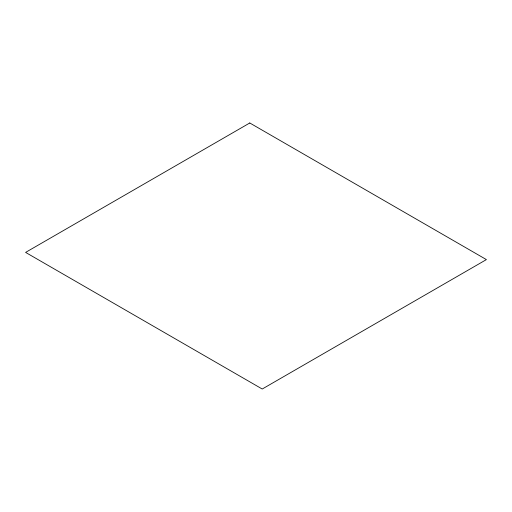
<?xml version="1.0" encoding="UTF-8"?>
<svg xmlns="http://www.w3.org/2000/svg" width="512" height="512" viewBox="0 0 512 512"><rect width="100%" height="100%" fill="white"/><g stroke="black" fill="none" stroke-linecap="round" stroke-linejoin="round"><path stroke-width="0.77" d="M249.773 122.982L25.6 252.403L262.227 389.018L486.4 259.597L249.773 122.982"/></g></svg>
